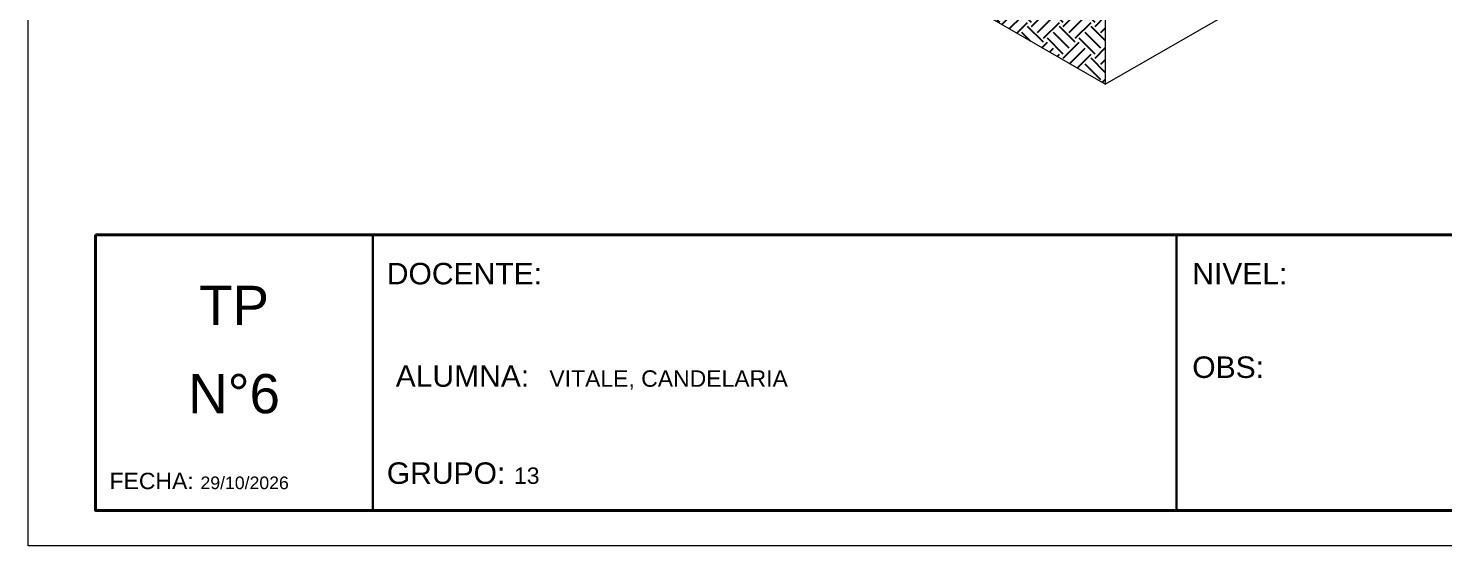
# Model space of a CAD drawing. Header units: millimetres. Extents: x 0 to 5940, y 0 to 8400.
# Drawn here: x 0 to 3205, y 0 to 1172 of the extents above; entities that cross this region are included whole.
import ezdxf

# ---------------------------------------------------------------- set-up
doc = ezdxf.new("R2010")
doc.units = ezdxf.units.MM
doc.header["$LTSCALE"] = 20
for name, color, linetype in [('0-MARCO-A3', 8, 'Continuous'), ('2-DETALLES-ARISTAS', 7, 'Continuous'), ('2-DETALLES-RAYADOS', 8, 'Continuous'), ('3-ROTULO', 7, 'Continuous'), ('3-TEXTOS', 7, 'Continuous')]:
    doc.layers.add(name, color=color, linetype=linetype)
doc.styles.add('ARIAL', font='arial.ttf')

msp = doc.modelspace()

# ---------------------------------------------------------------- hatches: boundary and pattern name
at = {"layer": '2-DETALLES-RAYADOS'}
h = msp.add_hatch(dxfattribs=at)
h.set_pattern_fill('EARTH', scale=8, angle=45)
h.paths.add_polyline_path([(2133.4, 1682.2), (2133.4, 1682.2), (2133.4, 1221.7), (2438.9, 1045.3), (2438.9, 1505.8)])
h.paths.add_polyline_path([(2276.2, 1387.6), (2276.1, 1387), (2275.9, 1386.3), (2275.7, 1385.6), (2275.4, 1385), (2275, 1384.4), (2274.6, 1383.9), (2274.1, 1383.4), (2273.6, 1382.9), (2273.1, 1382.5), (2272.5, 1382.1), (2271.9, 1381.9), (2271.2, 1381.6), (2270.6, 1381.5), (2269.9, 1381.4), (2269.2, 1381.3), (2268.5, 1381.4), (2267.8, 1381.5), (2267.2, 1381.6), (2266.5, 1381.9), (2265.9, 1382.1), (2265.3, 1382.5), (2264.8, 1382.9), (2264.2, 1383.4), (2263.8, 1383.9), (2263.4, 1384.4), (2263, 1385), (2262.7, 1385.6), (2262.5, 1386.3), (2262.3, 1387), (2262.2, 1387.6), (2262.2, 1388.3), (2262.2, 1389), (2262.3, 1389.7), (2262.5, 1390.3), (2262.7, 1391), (2263, 1391.6), (2263.4, 1392.2), (2263.8, 1392.8), (2264.2, 1393.3), (2264.8, 1393.7), (2265.3, 1394.1), (2265.9, 1394.5), (2266.5, 1394.8), (2267.2, 1395), (2267.8, 1395.2), (2268.5, 1395.3), (2269.2, 1395.3), (2269.9, 1395.3), (2270.6, 1395.2), (2271.2, 1395), (2271.9, 1394.8), (2272.5, 1394.5), (2273.1, 1394.1), (2273.6, 1393.7), (2274.1, 1393.3), (2274.6, 1392.8), (2275, 1392.2), (2275.4, 1391.6), (2275.7, 1391), (2275.9, 1390.3), (2276.1, 1389.7), (2276.2, 1389), (2276.2, 1388.3)])

# ---------------------------------------------------------------- linework, layer by layer
at = {"layer": '0-MARCO-A3', "lineweight": 0}
msp.add_lwpolyline([(0, 8400), (5940, 8400), (5940, 0), (0, 0)], close=True, dxfattribs=at)
at = {"layer": '2-DETALLES-ARISTAS', "color": 7, "lineweight": 18}
for p, q in [((2438.9, 1505.8), (2438.9, 1045.3)), ((2438.9, 1045.3), (2933.9, 1331.1)), ((2438.9, 1045.3), (2133.4, 1221.7))]:
    msp.add_line(p, q, dxfattribs=at)
at = {"layer": '3-TEXTOS', "color": 7, "lineweight": 30}
for p, q in [((780, 704.1), (780, 80.1)), ((2600, 704.1), (2600, 80.1))]:
    msp.add_line(p, q, dxfattribs=at)
at = {"layer": '3-TEXTOS', "color": 7, "lineweight": 40}
msp.add_lwpolyline([(152, 704.1), (5830, 704.1), (5830, 80.1), (152, 80.1), (152, 704.1)], dxfattribs=at)

# ---------------------------------------------------------------- texts
at = {"layer": '3-ROTULO', "color": 7, "style": 'ARIAL'}
for s, height, p in [('DOCENTE:', 48.69, (811.9, 592.1)), ('NIVEL:', 48.69, (2635.9, 592.1)), ('TP', 88.77, (386.7, 500.1)), ('OBS:', 48.69, (2635.9, 380.1)), ('N°6', 88.77, (361.9, 300.1)), ('ALUMNA:', 48.69, (832, 360.1)), ('VITALE, CANDELARIA', 37.206, (1180, 360.1)), ('FECHA:', 37.21, (184, 128.1)), ('GRUPO:', 48.69, (811.9, 140.1)), ('13', 37.21, (1099.9, 140.1)), ('29/10/2026', 28.61, (389.9, 128.1))]:
    msp.add_text(s, height=height, dxfattribs=at).set_placement(p)

doc.saveas('drawing.dxf')
